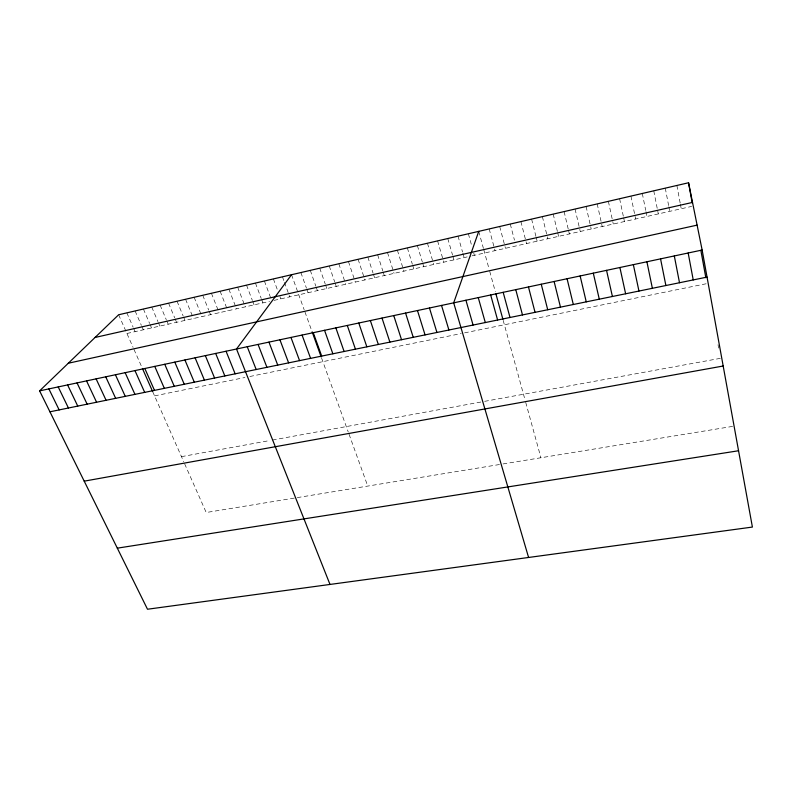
<?xml version="1.0" encoding="UTF-8"?>
<svg xmlns="http://www.w3.org/2000/svg" width="792" height="792" viewBox="0 0 792 792"><rect width="100%" height="100%" fill="white"/><g stroke="black" fill="none" stroke-linecap="round" stroke-linejoin="round"><path stroke-width="0.59" stroke-dasharray="3.96 2.97" d="M126.928 333.482L269.577 301.386M274.042 300.376L470.963 256.063M472.101 255.816L691.654 206.405M154.559 395.871L244.966 377.497M249.807 376.507L461.281 333.531M464.558 332.868L706.909 283.605M181.467 456.647L270.052 440.491M272.428 440.055L481.041 401.999M484.635 401.346L720.502 358.321M499.495 464.528L206.207 512.503L184.635 463.795M502.999 463.954L732.887 426.353M118.632 314.77L133.096 347.421M133.977 349.411L141.916 367.33M152.628 391.525L183.734 461.746M126.849 312.86L133.155 327.225M133.63 328.333L135.085 331.64M135.105 310.949L141.372 325.363M141.847 326.472L143.303 329.799M143.401 309.028L149.629 323.492M150.114 324.601L151.549 327.938M151.747 307.098L157.935 321.611M158.42 322.72L159.845 326.076M160.132 305.158L166.29 319.72M166.765 320.839L168.181 324.195M168.567 303.197L174.685 317.81M175.161 318.938L176.566 322.314M177.042 301.237L183.12 315.899M183.595 317.028L184.991 320.413M185.566 299.267L193.466 318.503M194.139 297.277L201.99 316.592M202.752 295.287L208.712 310.108M209.177 311.246L210.553 314.662M211.415 293.278L219.156 312.731M220.126 291.258L227.819 310.781M228.878 289.228L236.521 308.821M237.679 287.189L245.273 306.851M246.53 285.14L252.391 300.485M252.806 301.584L254.064 304.87M255.44 283.081L261.251 298.485M261.667 299.584L262.914 302.881M264.389 281.012L271.389 299.772M273.388 278.923L277.477 290.001M279.932 296.653L280.744 298.871M282.437 276.824L284.061 281.279M284.467 282.388L289.733 296.842M291.535 274.715L304.168 309.771M304.94 311.899L311.761 330.808M321.621 358.172L348.252 432.026M349.044 434.204L367.745 486.08M300.881 272.557L306.474 288.238M306.87 289.357L308.068 292.723M310.286 270.379L315.82 286.12M316.216 287.248L317.404 290.624M319.74 268.191L325.235 283.991M325.621 285.12L326.799 288.506M329.254 265.983L334.689 281.843M335.085 282.982L336.244 286.377M338.818 263.766L345.748 284.239M348.44 261.538L355.301 282.091M358.113 259.301L364.914 279.932M367.844 257.044L373.082 273.151M373.458 274.299L374.576 277.754M377.635 254.777L382.813 270.943M383.189 272.102L384.298 275.567M387.476 252.5L394.079 273.369M397.376 250.203L403.91 271.151M407.345 247.896L412.365 264.251M412.721 265.429L413.8 268.933M417.364 245.579L422.334 262.003M422.68 263.172L423.75 266.686M427.442 243.243L433.759 264.439M437.58 240.897L443.817 262.172M447.777 238.531L452.578 255.153M452.915 256.331L453.945 259.895M458.043 236.155L462.528 251.955M462.845 253.094L464.132 257.608M468.359 233.759L471.527 245.094M473.745 253.034L474.378 255.301M478.744 231.363L483.427 248.431M483.744 249.569L489.1 269.062M489.723 271.349L495.307 291.664M503.197 320.404L525.086 400.079M525.72 402.405L540.926 457.756M489.189 228.938L495.05 250.648M499.693 226.502L505.474 248.302M510.266 224.057L514.473 240.184M520.908 221.592L526.522 243.57M531.6 219.117L535.976 236.531M536.263 237.689L537.144 241.174M542.371 216.622L547.826 238.768M553.202 214.107L557.439 231.67M557.726 232.838L558.568 236.353M564.102 211.583L568.27 229.215M568.547 230.393L569.379 233.917M575.071 209.048L580.259 231.472M586.1 206.494L591.208 229.007M597.198 203.92L602.217 226.532M608.375 201.336L613.295 224.037M619.611 198.733L623.433 216.731M623.68 217.929L624.442 221.532M630.927 196.109L635.659 219.008M642.302 193.476L645.727 210.415M645.975 211.622L646.955 216.464M653.756 190.822L658.31 213.909M665.28 188.15L668.626 205.544M668.844 206.702L669.735 211.345M676.883 185.467L680.15 202.93M680.368 204.098L681.239 208.751M718.017 344.678L718.651 348.104"/><path stroke-width="1.19" d="M478.744 231.363L453.687 302.841L528.591 557.469M291.535 274.715L236.511 349.015L329.997 584.447M39.6 390.872L118.632 314.77L688.555 182.764L702.138 250.025L752.4 527.066L147.5 609.236L39.6 390.872L702.138 250.025M95.05 337.471L692.525 202.415M68.31 363.231L697.108 225.136M49.936 411.8L707.048 277.091M84.209 481.16L723.185 366.013M117.315 548.163L738.56 450.757M48.876 388.902L59.152 409.909M58.202 386.922L68.429 408.009M67.597 384.922L77.755 406.098M77.042 382.912L87.14 404.168M86.546 380.893L96.584 402.237M96.109 378.863L106.088 400.287M105.732 376.814L115.652 398.327M115.414 374.755L125.265 396.356M125.156 372.685L134.947 394.367M134.967 370.597L144.689 392.377M142.411 368.438L152.628 391.525M144.827 368.498L154.49 390.367M154.757 366.389L164.35 388.347M164.746 364.27L174.27 386.308M174.804 362.132L184.259 384.259M184.922 359.974L194.307 382.199M195.109 357.816L204.415 380.13M205.356 355.638L214.592 378.041M215.671 353.44L224.839 375.943M226.057 351.232L235.145 373.834M247.252 346.728L256.182 369.517M258.073 344.431L266.924 367.32M268.963 342.114L277.735 365.102M279.923 339.778L288.615 362.865M290.961 337.432L299.564 360.627M302.079 335.075L310.593 358.36M313.266 332.699L321.691 356.093M312.137 331.848L321.205 357.004M324.532 330.304L332.868 353.796M335.867 327.888L344.114 351.49M347.292 325.462L355.44 349.173M358.786 323.017L366.844 346.827M370.359 320.562L378.328 344.48M382.021 318.077L389.892 342.104M393.753 315.582L401.534 339.718M405.573 313.068L413.246 337.323M417.473 310.543L425.057 334.897M429.462 307.989L436.937 332.462M441.53 305.425L448.906 330.007M465.924 300.237L473.081 325.057M478.259 297.624L485.308 322.552M490.674 294.98L497.614 320.027M495.921 293.901L502.9 319.315M503.177 292.317L510.008 317.483M515.77 289.644L522.482 314.929M528.462 286.952L535.055 312.345M541.243 284.229L547.717 309.751M554.113 281.497L560.469 307.138M567.072 278.735L573.309 304.504M580.14 275.962L586.248 301.851M593.297 273.161L599.287 299.188M606.543 270.349L612.404 296.495M619.898 267.508L625.63 293.782M633.352 264.647L638.956 291.05M646.906 261.766L652.37 288.298M660.558 258.865L665.884 285.526M674.309 255.945L679.506 282.734M688.169 252.995L693.228 279.923M688.555 182.764L692.168 202.643M700.851 250.341L705.84 277.725"/></g></svg>
